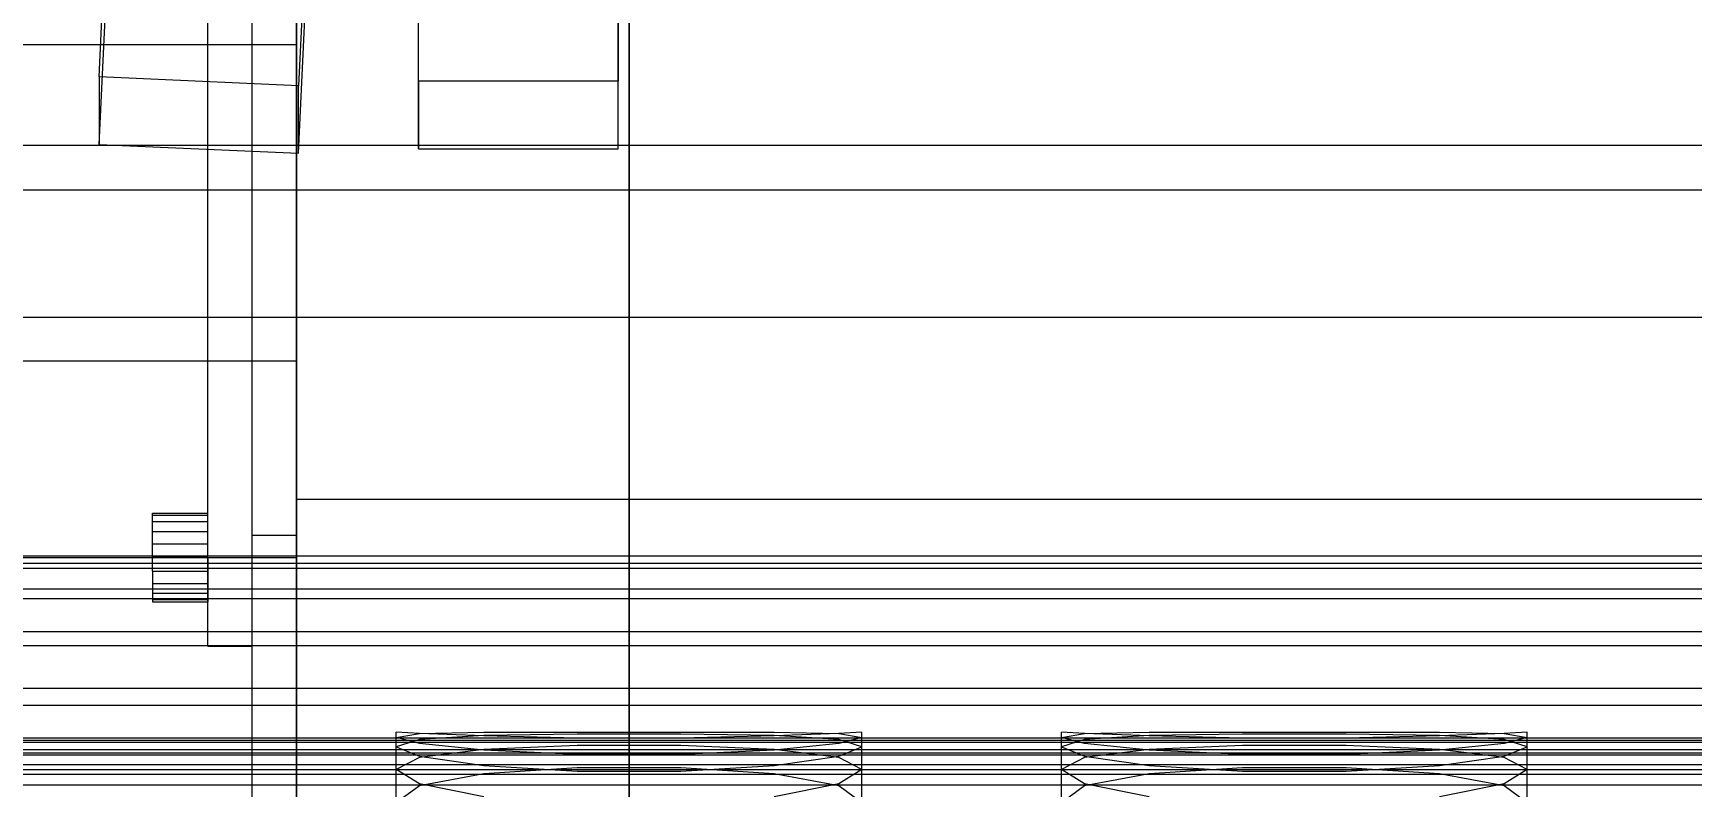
# Model space of a CAD drawing. Header units: millimetres. Extents: x -1970 to 34302, y -65268 to 6837.
# Drawn here: x -183.8 to -34.2, y -33887.7 to -33819.7 of the extents above; entities that cross this region are included whole.
import ezdxf

# ---------------------------------------------------------------- set-up
doc = ezdxf.new("R2010")
doc.units = ezdxf.units.MM
for name, color, linetype, lineweight in [('COTAS_O', 1, 'Continuous', 0), ('frontal_briquetadora', 7, 'Continuous', 0), ('frontal_C01', 7, 'Continuous', 0), ('frontal_C02', 7, 'Continuous', 0)]:
    doc.layers.add(name, color=color, linetype=linetype, lineweight=lineweight)
doc.dimstyles.new('R19_100', dxfattribs={"dimtxt": 250, "dimasz": 150, "dimexe": 150, "dimexo": 80, "dimgap": 100, "dimtad": 1, "dimtih": 1, "dimtoh": 1, "dimdsep": 46, "dimcen": 0.09, "dimadec": 0, "dimazin": 0, "dimtfac": 1, "dimtdec": 4, "dimtofl": 0, "dimtmove": 0, "dimatfit": 3, "dimfxl": 1, "dimtolj": 1, "dimtzin": 0, "dimarcsym": 0})

# ---------------------------------------------------------------- blocks, each defined once
blk = doc.blocks.new('*D35')
at = {"layer": 'COTAS_O', "color": 0, "lineweight": -2, "transparency": 16777216}
for p, q in [((-1725, -34320), (-1725, -33550)), ((1725, -34320), (1725, -33550)), ((-1575, -33700), (1575, -33700))]:
    blk.add_line(p, q, dxfattribs=at)
at = {"layer": 'COTAS_O', "color": 0, "transparency": 16777216}
for points in [[(-1575, -33675), (-1575, -33725), (-1725, -33700)], [(1575, -33675), (1575, -33725), (1725, -33700)]]:
    blk.add_solid(points, dxfattribs=at)
at = {"layer": 'Defpoints', "color": 0, "transparency": 16777216}
for p in [(1725, -33700), (-1725, -34400), (1725, -34400)]:
    blk.add_point(p, dxfattribs=at)
blk = doc.blocks.new('*D38')
at = {"layer": 'COTAS_O', "color": 0, "lineweight": -2, "transparency": 16777216}
for p, q in [((-570, -33700), (200, -33700)), ((50, -34750), (50, -33850)), ((-570, -34900), (200, -34900))]:
    blk.add_line(p, q, dxfattribs=at)
at = {"layer": 'COTAS_O', "color": 0, "transparency": 16777216}
for points in [[(25, -33850), (75, -33850), (50, -33700)], [(25, -34750), (75, -34750), (50, -34900)]]:
    blk.add_solid(points, dxfattribs=at)
at = {"layer": 'Defpoints', "color": 0, "transparency": 16777216}
for p in [(-650, -33700), (50, -33700), (-650, -34900)]:
    blk.add_point(p, dxfattribs=at)

msp = doc.modelspace()

# ---------------------------------------------------------------- linework, layer by layer
at = {"layer": 'frontal_briquetadora'}
for p, q in [((-164, -33920), (-164, -33765)), ((-160, -33920), (-160, -33765)), ((-168, -33875), (-168, -33780)), ((-164, -33875), (-164, -33780)), ((-160, -33825.094), (-160, -33807.297)), ((-160, -33808.326), (-160, -33826.235)), ((-160, -33809.778), (-160, -33820.797)), ((-160, -33821.536), (-160, -33810.289)), ((-160, -33827.53), (-160, -33814.779)), ((-160, -33815.42), (-160, -33828.329)), ((-160, -33834.281), (-160, -33815.779)), ((-160, -33817.241), (-160, -33835.819)), ((-160, -33820.797), (-210, -33820.797)), ((-160, -33820.797), (-160, -33834.64)), ((-160, -33835.46), (-160, -33821.536)), ((-160, -33843.865), (-160, -33825.094)), ((-160, -33826.235), (-160, -33845.006)), ((-160, -33841.77), (-160, -33827.53)), ((-160, -33828.329), (-160, -33842.57)), ((-160, -33852.858), (-160, -33834.281)), ((-160, -33834.64), (-160, -33848.563)), ((-160, -33849.302), (-160, -33835.46)), ((-160, -33835.819), (-160, -33854.32)), ((-160, -33854.679), (-160, -33841.77)), ((-160, -33842.57), (-160, -33855.32)), ((-160, -33861.773), (-160, -33843.865)), ((-160, -33845.006), (-160, -33862.803)), ((-160, -33849.302), (-210, -33849.302)), ((-160, -33848.563), (-160, -33859.811)), ((-160, -33860.322), (-160, -33849.302)), ((-160, -33869.692), (-160, -33852.858)), ((-160, -33854.32), (-160, -33870.936)), ((-160, -33863.7), (-160, -33854.679)), ((-160, -33855.32), (-160, -33864.056)), ((-160, -33859.811), (-160, -33866.154)), ((-160, -33866.336), (-160, -33860.322)), ((-173, -33863.196), (-173, -33863)), ((-173, -33863), (-168, -33863)), ((-173, -33863.764), (-173, -33863.196)), ((-173, -33863.196), (-168, -33863.196)), ((-168, -33863.196), (-168, -33863)), ((-168, -33863.764), (-168, -33863.196)), ((-160, -33877.066), (-160, -33861.773)), ((200, -33861.773), (-160, -33861.773)), ((-160, -33862.803), (-160, -33877.883)), ((-173, -33864.649), (-173, -33863.764)), ((-173, -33863.764), (-168, -33863.764)), ((-173, -33865.764), (-173, -33864.649)), ((-173, -33864.649), (-168, -33864.649)), ((-168, -33864.649), (-168, -33863.764)), ((-168, -33865.764), (-168, -33864.649)), ((-160, -33867.047), (-160, -33863.7)), ((-160, -33864.056), (-160, -33867.047)), ((-173, -33867), (-173, -33865.764)), ((-173, -33865.764), (-168, -33865.764)), ((-168, -33867), (-168, -33865.764)), ((-164, -33865), (-160, -33865)), ((-164, -33920), (-164, -33865)), ((-160, -33920), (-160, -33865)), ((-160, -33866.154), (-160, -33866.336)), ((-160, -33867.047), (-210, -33867.047)), ((-173, -33868.236), (-173, -33867)), ((-168, -33867), (-173, -33867)), ((-168, -33867), (-168, -33868.236)), ((-173, -33868.236), (-173, -33869.351)), ((-173, -33868.236), (-168, -33868.236)), ((-168, -33868.236), (-168, -33869.351)), ((-173, -33869.351), (-173, -33870.236)), ((-173, -33869.351), (-168, -33869.351)), ((-173, -33870.236), (-173, -33870.804)), ((-173, -33870.236), (-168, -33870.236)), ((-168, -33869.351), (-168, -33870.236)), ((-168, -33870.236), (-168, -33870.804)), ((-160, -33883.135), (-160, -33869.692)), ((-173, -33870.804), (-173, -33871)), ((-173, -33870.804), (-168, -33870.804)), ((-173, -33871), (-168, -33871)), ((-168, -33870.804), (-168, -33871)), ((-160, -33870.936), (-160, -33884.039)), ((-168, -33875), (-164, -33875)), ((-160, -33888.245), (-160, -33877.066)), ((-160, -33877.883), (-160, -33888.77)), ((-160, -33883.253), (-160, -33882.75)), ((-160, -33883.285), (-160, -33882.75)), ((-160, -33882.75), (-160, -33883.222)), ((-160, -33891.871), (-160, -33883.135)), ((-160, -33883.222), (-160, -33884.7)), ((-160, -33884.763), (-160, -33883.253)), ((-160, -33884.826), (-160, -33883.285)), ((-160, -33884.039), (-160, -33892.346)), ((-148.92, -33882.856), (-151, -33882.75)), ((-151, -33900.75), (-151, -33882.75)), ((-151, -33883.222), (-148.92, -33882.881)), ((-148.92, -33883.775), (-151, -33883.222)), ((-151, -33901.201), (-151, -33883.222)), ((-148.92, -33883.423), (-151, -33884.062)), ((-151, -33902.002), (-151, -33884.062)), ((-151, -33884.062), (-148.92, -33884.912)), ((-148.92, -33882.881), (-143.094, -33882.76)), ((-143.094, -33883.094), (-148.92, -33882.856)), ((-143.094, -33883.063), (-148.92, -33883.423)), ((-143.094, -33884.371), (-148.92, -33883.775)), ((-143.094, -33882.76), (-134.674, -33882.752)), ((-134.674, -33882.922), (-143.094, -33883.063)), ((-134.674, -33883.285), (-143.094, -33883.094)), ((-134.674, -33883.964), (-143.094, -33884.304)), ((-134.674, -33882.752), (-125.326, -33882.752)), ((-125.326, -33882.922), (-134.674, -33882.922)), ((-125.326, -33883.285), (-134.674, -33883.285)), ((-125.326, -33883.964), (-134.674, -33883.964)), ((-125.326, -33882.752), (-116.906, -33882.76)), ((-116.906, -33883.063), (-125.326, -33882.922)), ((-116.906, -33883.094), (-125.326, -33883.285)), ((-116.906, -33884.304), (-125.326, -33883.964)), ((-116.906, -33882.76), (-111.08, -33882.881)), ((-111.08, -33882.856), (-116.906, -33883.094)), ((-111.08, -33883.423), (-116.906, -33883.063)), ((-111.08, -33883.775), (-116.906, -33884.371)), ((-109, -33882.75), (-111.08, -33882.856)), ((-111.08, -33882.881), (-109, -33883.222)), ((-109, -33883.222), (-111.08, -33883.775)), ((-109, -33884.062), (-111.08, -33883.423)), ((-111.08, -33884.912), (-109, -33884.062)), ((-109, -33900.75), (-109, -33882.75)), ((-109, -33901.201), (-109, -33883.222)), ((-109, -33902.002), (-109, -33884.062)), ((-88.92, -33882.856), (-91, -33882.75)), ((-91, -33900.75), (-91, -33882.75)), ((-91, -33883.222), (-88.92, -33882.881)), ((-88.92, -33883.775), (-91, -33883.222)), ((-91, -33901.201), (-91, -33883.222)), ((-88.92, -33883.423), (-91, -33884.062)), ((-91, -33902.002), (-91, -33884.062)), ((-91, -33884.062), (-88.92, -33884.912)), ((-88.92, -33882.881), (-83.094, -33882.76)), ((-83.094, -33883.094), (-88.92, -33882.856)), ((-83.094, -33883.063), (-88.92, -33883.423)), ((-83.094, -33884.371), (-88.92, -33883.775)), ((-83.094, -33882.76), (-74.674, -33882.752)), ((-74.674, -33882.922), (-83.094, -33883.063)), ((-74.674, -33883.285), (-83.094, -33883.094)), ((-74.674, -33883.964), (-83.094, -33884.304)), ((-74.674, -33882.752), (-65.326, -33882.752)), ((-65.326, -33882.922), (-74.674, -33882.922)), ((-65.326, -33883.285), (-74.674, -33883.285)), ((-65.326, -33883.964), (-74.674, -33883.964)), ((-65.326, -33882.752), (-56.906, -33882.76)), ((-56.906, -33883.063), (-65.326, -33882.922)), ((-56.906, -33883.094), (-65.326, -33883.285)), ((-56.906, -33884.304), (-65.326, -33883.964)), ((-56.906, -33882.76), (-51.08, -33882.881)), ((-51.08, -33882.856), (-56.906, -33883.094)), ((-51.08, -33883.423), (-56.906, -33883.063)), ((-51.08, -33883.775), (-56.906, -33884.371)), ((-49, -33882.75), (-51.08, -33882.856)), ((-51.08, -33882.881), (-49, -33883.222)), ((-49, -33883.222), (-51.08, -33883.775)), ((-49, -33884.062), (-51.08, -33883.423)), ((-51.08, -33884.912), (-49, -33884.062)), ((-49, -33900.75), (-49, -33882.75)), ((-49, -33901.201), (-49, -33883.222)), ((-49, -33902.002), (-49, -33884.062)), ((-160, -33884.7), (-160, -33887.18)), ((-160, -33887.273), (-160, -33884.763)), ((-160, -33887.368), (-160, -33884.826)), ((-148.92, -33885.021), (-151, -33886.106)), ((-143.094, -33884.304), (-148.92, -33885.021)), ((-148.92, -33884.912), (-143.094, -33885.746)), ((-134.674, -33884.761), (-143.094, -33884.371)), ((-125.326, -33884.761), (-134.674, -33884.761)), ((-116.906, -33884.371), (-125.326, -33884.761)), ((-111.08, -33885.021), (-116.906, -33884.304)), ((-116.906, -33885.746), (-111.08, -33884.912)), ((-109, -33886.106), (-111.08, -33885.021)), ((-88.92, -33885.021), (-91, -33886.106)), ((-83.094, -33884.304), (-88.92, -33885.021)), ((-88.92, -33884.912), (-83.094, -33885.746)), ((-74.674, -33884.761), (-83.094, -33884.371)), ((-65.326, -33884.761), (-74.674, -33884.761)), ((-56.906, -33884.371), (-65.326, -33884.761)), ((-51.08, -33885.021), (-56.906, -33884.304)), ((-56.906, -33885.746), (-51.08, -33884.912)), ((-49, -33886.106), (-51.08, -33885.021)), ((-160, -33887.18), (-160, -33890.655)), ((-151, -33903.952), (-151, -33886.106)), ((-148.92, -33887.4), (-151, -33886.106)), ((-148.92, -33887.559), (-143.094, -33886.485)), ((-143.094, -33885.746), (-134.674, -33886.268)), ((-143.094, -33886.485), (-134.674, -33885.947)), ((-134.674, -33885.947), (-125.326, -33885.947)), ((-134.674, -33886.268), (-125.326, -33886.268)), ((-125.326, -33886.268), (-116.906, -33885.746)), ((-125.326, -33885.947), (-116.906, -33886.485)), ((-116.906, -33886.485), (-111.08, -33887.559)), ((-109, -33886.106), (-111.08, -33887.4)), ((-109, -33903.952), (-109, -33886.106)), ((-91, -33903.952), (-91, -33886.106)), ((-88.92, -33887.4), (-91, -33886.106)), ((-88.92, -33887.559), (-83.094, -33886.485)), ((-83.094, -33885.746), (-74.674, -33886.268)), ((-83.094, -33886.485), (-74.674, -33885.947)), ((-74.674, -33885.947), (-65.326, -33885.947)), ((-74.674, -33886.268), (-65.326, -33886.268)), ((-65.326, -33886.268), (-56.906, -33885.746)), ((-65.326, -33885.947), (-56.906, -33886.485)), ((-56.906, -33886.485), (-51.08, -33887.559)), ((-49, -33886.106), (-51.08, -33887.4)), ((-49, -33903.952), (-49, -33886.106)), ((-160, -33890.779), (-160, -33887.273)), ((-160, -33890.905), (-160, -33887.368)), ((-151, -33889.086), (-148.92, -33887.559)), ((-143.094, -33888.59), (-148.92, -33887.4)), ((-111.08, -33887.4), (-116.906, -33888.59)), ((-111.08, -33887.559), (-109, -33889.086)), ((-91, -33889.086), (-88.92, -33887.559)), ((-83.094, -33888.59), (-88.92, -33887.4)), ((-51.08, -33887.4), (-56.906, -33888.59)), ((-51.08, -33887.559), (-49, -33889.086))]:
    msp.add_line(p, q, dxfattribs=at)
at = {"layer": 'frontal_C01'}
for p, q in [((-130, -34026.66), (-130, -33729.964)), ((-130, -33735.682), (-130, -34032.379)), ((-177.811, -33823.689), (-174.943, -33764.548)), ((-156.962, -33765.339), (-159.83, -33824.481)), ((-177.811, -33829.778), (-174.943, -33770.636)), ((-159.83, -33830.569), (-156.962, -33771.427)), ((-149, -33824.084), (-149, -33778.742)), ((-131, -33778.742), (-131, -33824.084)), ((-149, -33830.171), (-149, -33784.83)), ((-131, -33830.171), (-131, -33784.83)), ((-159.83, -33824.481), (-177.811, -33823.689)), ((-177.811, -33823.689), (-177.811, -33829.778)), ((-131, -33824.084), (-149, -33824.084)), ((-149, -33824.084), (-149, -33830.171)), ((-131, -33830.171), (-131, -33824.084)), ((-159.83, -33830.569), (-159.83, -33824.481)), ((425, -33829.874), (-425, -33829.874)), ((-177.811, -33829.778), (-159.83, -33830.569)), ((-149, -33830.171), (-131, -33830.171)), ((425, -33833.906), (-425, -33833.906)), ((-425, -33845.337), (425, -33845.337))]:
    msp.add_line(p, q, dxfattribs=at)
at = {"layer": 'frontal_C02'}
for p, q in [((-130, -33968.332), (-130, -33683.511)), ((-130, -33689.252), (-130, -33974.073)), ((-311.15, -33866.868), (311.15, -33866.868)), ((-311.15, -33867.504), (311.15, -33867.504)), ((-311.15, -33867.962), (311.15, -33867.962)), ((-311.15, -33869.827), (311.15, -33869.827)), ((-311.15, -33870.711), (311.15, -33870.711)), ((-311.15, -33873.678), (311.15, -33873.678)), ((-311.15, -33874.928), (311.15, -33874.928)), ((-311.15, -33878.795), (311.15, -33878.795)), ((-311.15, -33880.326), (311.15, -33880.326)), ((-440, -33883.258), (440, -33883.258)), ((-440, -33883.484), (440, -33883.484)), ((-440, -33883.646), (440, -33883.646)), ((-440, -33884.307), (440, -33884.307)), ((-440, -33884.62), (440, -33884.62)), ((-440, -33885.671), (440, -33885.671)), ((311.15, -33884.829), (-311.15, -33884.829)), ((-440, -33886.114), (440, -33886.114)), ((-311.15, -33886.536), (311.15, -33886.536)), ((-440, -33887.484), (440, -33887.484))]:
    msp.add_line(p, q, dxfattribs=at)

# ---------------------------------------------------------------- dimensions: what is measured, and where the dimension line sits
at = {"layer": 'COTAS_O'}
for p1, p2, distance, picture, middle in [((-1725, -34400), (1725, -34400), 700, '*D35', (0, -33700)), ((-650, -34900), (-650, -33700), -700, '*D38', (50, -34300))]:
    dim = msp.add_aligned_dim(p1=p1, p2=p2, distance=distance, text='<> O', dimstyle='R19_100', dxfattribs=at)
    dim.commit()
    dim.dimension.update_dxf_attribs({"geometry": picture, "text_midpoint": middle})

doc.saveas('drawing.dxf')
